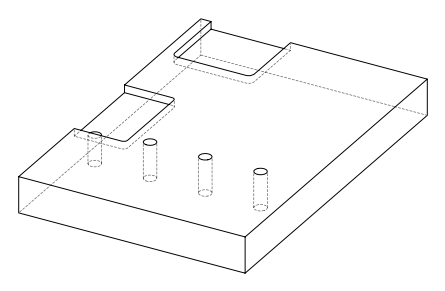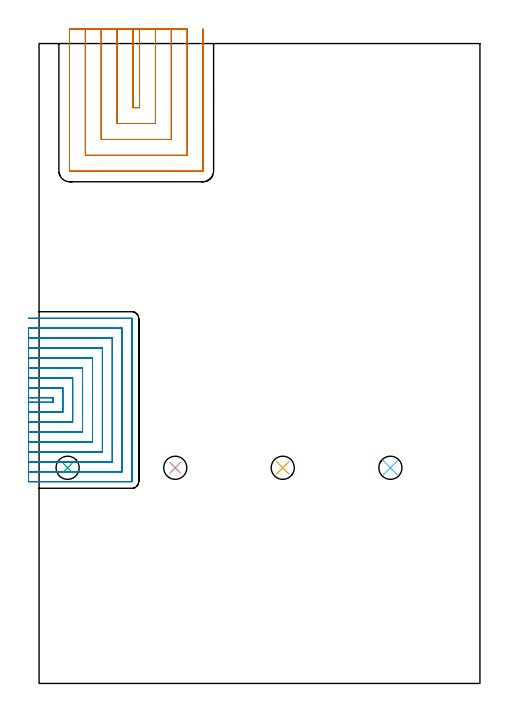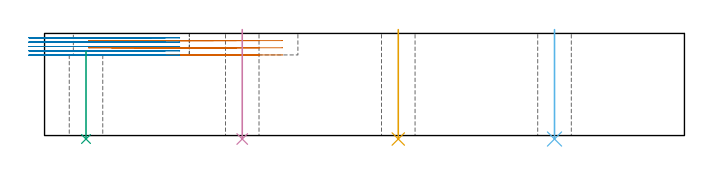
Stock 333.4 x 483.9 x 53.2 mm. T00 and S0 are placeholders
(PLAN: 6 operations, 2 tool changes, 35.4 min)
(1 MILL_SLOT | SLOT_PARTIAL_RECTANGULAR | UGT0201_010 | Follow Part, ap 4, ae 75% | 9.34 min | 136634 mm3)
(2 MILL_SLOT_1 | SLOT_PARTIAL_RECTANGULAR_1 | UGT0201_101 | Follow Part, ap 2.5, ae 75% | 25.15 min | 113626 mm3)
(3 INDEXABLE_INSERT_DRILL_THROUGH_HOLE_FROM_SOLID | STEP1HOLE | NXT0302_006 | 0.19 min | 10042 mm3)
(4 INDEXABLE_INSERT_DRILL_THROUGH_HOLE_FROM_SOLID_1 | STEP1HOLE_1 | NXT0302_006 | 0.23 min | 12778 mm3)
(5 INDEXABLE_INSERT_DRILL_THROUGH_HOLE_FROM_SOLID_2 | STEP1HOLE_2 | NXT0302_006 | 0.23 min | 12758 mm3)
(6 INDEXABLE_INSERT_DRILL_THROUGH_HOLE_FROM_SOLID_3 | STEP1HOLE_3 | NXT0302_006 | 0.23 min | 12771 mm3)
(TOOL UGT0201_010 | End Mill 16 mm | D16 FL22 Z2)
(TOOL UGT0201_101 | End Mill 10 mm | D10 FL12 Z2)
(TOOL NXT0302_006 | Index. Insert Drill 17.5mm [880-D1750L25-05] | D17.5 PA176 FL88 Z2)
(OP 1 MILL_SLOT)
G17 G21 G94 G90
T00 M6
G54
G17 G0 G90 X71. Y494.9 S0 M3
G43 Z63.2 H0
Z49.467
G94 G1 Y491.9 F250.
Y435.4 F500.
X76.
Y491.9
Y494.9 F250.
X59.
Y491.9
Y423.4 F500.
X88.
Y491.9
Y494.9 F250.
X47.
Y491.9
Y411.4 F500.
X100.
Y491.9
Y494.9 F250.
X35.
Y491.9
Y399.4 F500.
X112.
Y491.9
Y494.9 F250.
X23.
Y491.9
Y387.6 F500.
G3 X23.2 Y387.4 R0.2
G1 X123.8
G3 X124. Y387.6 R0.2
G1 Y491.9
Y494.9 F250.
G0 X71. Z45.733
G1 Y491.9
Y435.4 F500.
X76.
Y491.9
Y494.9 F250.
X59.
Y491.9
Y423.4 F500.
X88.
Y491.9
Y494.9 F250.
X47.
Y491.9
Y411.4 F500.
X100.
Y491.9
Y494.9 F250.
X35.
Y491.9
Y399.4 F500.
X112.
Y491.9
Y494.9 F250.
X23.
Y491.9
Y387.6 F500.
G3 X23.2 Y387.4 R0.2
G1 X123.8
G3 X124. Y387.6 R0.2
G1 Y491.9
Y494.9 F250.
G0 X71. Z42.
G1 Y491.9
Y435.4 F500.
X76.
Y491.9
Y494.9 F250.
X59.
Y491.9
Y423.4 F500.
X88.
Y491.9
Y494.9 F250.
X47.
Y491.9
Y411.4 F500.
X100.
Y491.9
Y494.9 F250.
X35.
Y491.9
Y399.4 F500.
X112.
Y491.9
Y494.9 F250.
X23.
Y491.9
Y387.6 F500.
G3 X23.2 Y387.4 R0.2
G1 X123.8
G3 X124. Y387.6 R0.2
G1 Y491.9
Y494.9 F250.
G0 Z63.2
M5
M2
(OP 2 MILL_SLOT_1)
G17 G21 G94 G90
T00 M6
G54
G17 G0 G90 X-8. Y212.6 S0 M3
G43 Z63.2 H0
Z50.94
G94 G1 X-5. F250.
X10.4 F500.
Y216.1
X-5.
X-8. F250.
Y205.1
X-5.
X17.9 F500.
Y223.6
X-5.
X-8. F250.
Y197.6
X-5.
X25.4 F500.
Y231.1
X-5.
X-8. F250.
Y190.1
X-5.
X32.9 F500.
Y238.6
X-5.
X-8. F250.
Y182.6
X-5.
X40.4 F500.
Y246.1
X-5.
X-8. F250.
Y175.1
X-5.
X47.9 F500.
Y253.6
X-5.
X-8. F250.
Y167.6
X-5.
X55.4 F500.
Y261.1
X-5.
X-8. F250.
Y160.1
X-5.
X62.9 F500.
Y268.6
X-5.
X-8. F250.
Y152.6
X-5.
X70.2 F500.
G3 X70.4 Y152.8 R0.2
G1 Y275.9
G3 X70.2 Y276.1 R0.2
G1 X-5.
X-8. F250.
G0 Y212.6 Z48.68
G1 X-5.
X10.4 F500.
Y216.1
X-5.
X-8. F250.
Y205.1
X-5.
X17.9 F500.
Y223.6
X-5.
X-8. F250.
Y197.6
X-5.
X25.4 F500.
Y231.1
X-5.
X-8. F250.
Y190.1
X-5.
X32.9 F500.
Y238.6
X-5.
X-8. F250.
Y182.6
X-5.
X40.4 F500.
Y246.1
X-5.
X-8. F250.
Y175.1
X-5.
X47.9 F500.
Y253.6
X-5.
X-8. F250.
Y167.6
X-5.
X55.4 F500.
Y261.1
X-5.
X-8. F250.
Y160.1
X-5.
X62.9 F500.
Y268.6
X-5.
X-8. F250.
Y152.6
X-5.
X70.2 F500.
G3 X70.4 Y152.8 R0.2
G1 Y275.9
G3 X70.2 Y276.1 R0.2
G1 X-5.
X-8. F250.
G0 Y212.6 Z46.42
G1 X-5.
X10.4 F500.
Y216.1
X-5.
X-8. F250.
Y205.1
X-5.
X17.9 F500.
Y223.6
X-5.
X-8. F250.
Y197.6
X-5.
X25.4 F500.
Y231.1
X-5.
X-8. F250.
Y190.1
X-5.
X32.9 F500.
Y238.6
X-5.
X-8. F250.
Y182.6
X-5.
X40.4 F500.
Y246.1
X-5.
X-8. F250.
Y175.1
X-5.
X47.9 F500.
Y253.6
X-5.
X-8. F250.
Y167.6
X-5.
X55.4 F500.
Y261.1
X-5.
X-8. F250.
Y160.1
X-5.
X62.9 F500.
Y268.6
X-5.
X-8. F250.
Y152.6
X-5.
X70.2 F500.
G3 X70.4 Y152.8 R0.2
G1 Y275.9
G3 X70.2 Y276.1 R0.2
G1 X-5.
X-8. F250.
G0 Y212.6 Z44.16
G1 X-5.
X10.4 F500.
Y216.1
X-5.
X-8. F250.
Y205.1
X-5.
X17.9 F500.
Y223.6
X-5.
X-8. F250.
Y197.6
X-5.
X25.4 F500.
Y231.1
X-5.
X-8. F250.
Y190.1
X-5.
X32.9 F500.
Y238.6
X-5.
X-8. F250.
Y182.6
X-5.
X40.4 F500.
Y246.1
X-5.
X-8. F250.
Y175.1
X-5.
X47.9 F500.
Y253.6
X-5.
X-8. F250.
Y167.6
X-5.
X55.4 F500.
Y261.1
X-5.
X-8. F250.
Y160.1
X-5.
X62.9 F500.
Y268.6
X-5.
X-8. F250.
Y152.6
X-5.
X70.2 F500.
G3 X70.4 Y152.8 R0.2
G1 Y275.9
G3 X70.2 Y276.1 R0.2
G1 X-5.
X-8. F250.
G0 Y212.6 Z41.9
G1 X-5.
X10.4 F500.
Y216.1
X-5.
X-8. F250.
Y205.1
X-5.
X17.9 F500.
Y223.6
X-5.
X-8. F250.
Y197.6
X-5.
X25.4 F500.
Y231.1
X-5.
X-8. F250.
Y190.1
X-5.
X32.9 F500.
Y238.6
X-5.
X-8. F250.
Y182.6
X-5.
X40.4 F500.
Y246.1
X-5.
X-8. F250.
Y175.1
X-5.
X47.9 F500.
Y253.6
X-5.
X-8. F250.
Y167.6
X-5.
X55.4 F500.
Y261.1
X-5.
X-8. F250.
Y160.1
X-5.
X62.9 F500.
Y268.6
X-5.
X-8. F250.
Y152.6
X-5.
X70.2 F500.
G3 X70.4 Y152.8 R0.2
G1 Y275.9
G3 X70.2 Y276.1 R0.2
G1 X-5.
X-8. F250.
G0 Z63.2
M5
M2
(OP 3 INDEXABLE_INSERT_DRILL_THROUGH_HOLE_FROM_SOLID)
G17 G21 G94 G90
T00 M6
G54
G17 G0 G90 X21.6 Y163.1 S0 M3
G43 Z63.2 H1
G94 G81 G98 Z-1.806 F250. R43.9
G80
M5
M2
(OP 4 INDEXABLE_INSERT_DRILL_THROUGH_HOLE_FROM_SOLID_1)
G17 G21 G94 G90
T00 M6
G54
G17 G0 G90 X103. Y163.1 S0 M3
G43 Z63.2 H1
G94 G81 G98 Z-1.806 F250. R55.2
G80
M5
M2
(OP 5 INDEXABLE_INSERT_DRILL_THROUGH_HOLE_FROM_SOLID_2)
G17 G21 G94 G90
T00 M6
G54
G17 G0 G90 X184.3 Y163.1 S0 M3
G43 Z63.2 H1
G94 G81 G98 Z-1.806 F250. R55.2
G80
M5
M2
(OP 6 INDEXABLE_INSERT_DRILL_THROUGH_HOLE_FROM_SOLID_3)
G17 G21 G94 G90
T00 M6
G54
G17 G0 G90 X265.7 Y163.1 S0 M3
G43 Z63.2 H1
G94 G81 G98 Z-1.806 F250. R55.2
G80
M5
M2
